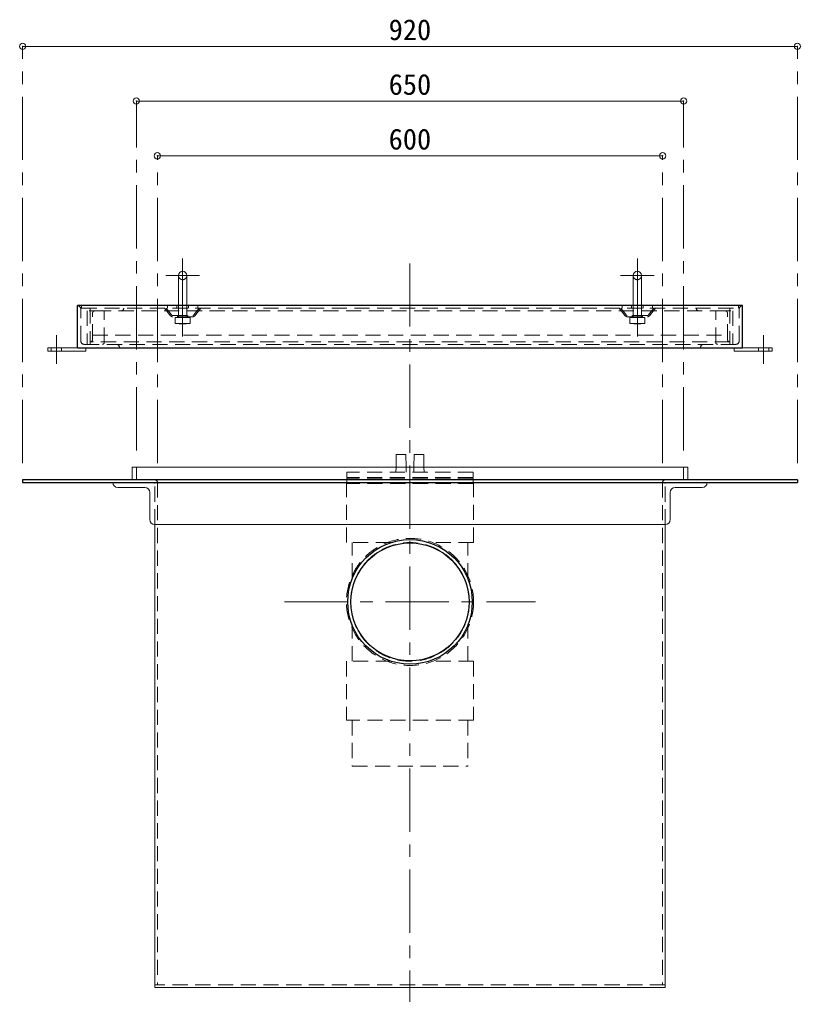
# Model space of a CAD drawing. Units: millimetres at full size, sheet at 1:15; some dimension numbers follow another scale. Extents: x -3188 to 2887, y -2113 to 2102.
# Drawn here: x 136 to 1063, y -1521 to -363 of the extents above; entities that cross this region are included whole.
import ezdxf
from ezdxf.enums import TextEntityAlignment as Align

# ---------------------------------------------------------------- set-up
doc = ezdxf.new("R2010")
doc.units = ezdxf.units.MM
doc.header["$LTSCALE"] = 15
doc.header["$PDMODE"] = 32
doc.header["$PDSIZE"] = 7.5
doc.linetypes.add('CHAIN1', pattern=[8, 5, -1, 1, -1])
doc.linetypes.add('DASHED1', pattern=[1.8, 1.2, -0.6])
doc.layers.add('0-0_ﾚｲﾔ1', color=4, linetype='Continuous', lineweight=9)
doc.styles.add('ＭＳ ゴシック', font='')
doc.styles.get('ＭＳ ゴシック').set_extended_font_data('MS Gothic')

msp = doc.modelspace()

# ---------------------------------------------------------------- linework, layer by layer
at = {"layer": '0-0_ﾚｲﾔ1', "linetype": 'CHAIN1'}
for p, q in [((139.66, -889.82), (139.66, -394.82)), ((1059.66, -889.82), (1059.66, -394.82)), ((274.66, -874.82), (274.66, -459.82)), ((924.66, -874.82), (924.66, -459.82)), ((299.66, -889.82), (299.66, -524.82)), ((899.66, -889.82), (899.66, -524.82)), ((329.66, -717.02), (329.66, -647.02)), ((869.66, -717.02), (869.66, -647.02)), ((599.66, -652.82), (599.66, -1570.82)), ((309.66, -667.02), (349.66, -667.02)), ((889.66, -667.02), (849.66, -667.02)), ((179.66, -771.82), (179.66, -737.82)), ((1019.66, -771.82), (1019.66, -737.82)), ((450.66, -1054.82), (748.66, -1054.82))]:
    msp.add_line(p, q, dxfattribs=at)
at = {"layer": '0-0_ﾚｲﾔ1'}
for p, q in [((1059.66, -394.82), (139.66, -394.82)), ((274.66, -459.82), (924.66, -459.82)), ((899.66, -524.82), (299.66, -524.82)), ((324.66, -667.02), (324.66, -702.82)), ((334.66, -667.02), (334.66, -702.82)), ((864.66, -667.02), (864.66, -702.82)), ((874.66, -667.02), (874.66, -702.82)), ((204.66, -752.82), (169.66, -752.82)), ((169.66, -756.82), (169.66, -752.82)), ((214.66, -756.82), (214.66, -752.82)), ((984.66, -756.82), (984.66, -752.82)), ((994.66, -752.82), (1029.66, -752.82)), ((214.66, -756.82), (169.66, -756.82)), ((583.05, -894.82), (583.41, -879.82)), ((594.66, -879.82), (583.41, -879.82)), ((595.01, -894.82), (594.66, -879.82)), ((604.3, -894.82), (604.66, -879.82)), ((604.66, -879.82), (615.91, -879.82)), ((616.26, -894.82), (615.91, -879.82)), ((296.66, -962.82), (296.66, -1512.82)), ((902.66, -962.82), (902.66, -1512.82)), ((902.66, -1512.82), (296.66, -1512.82))]:
    msp.add_line(p, q, dxfattribs=at)
at = {"layer": '0-0_ﾚｲﾔ1', "color": 5, "lineweight": 25}
for p, q in [((204.66, -752.82), (204.66, -702.82)), ((994.66, -702.82), (204.66, -702.82)), ((994.66, -752.82), (994.66, -702.82)), ((204.66, -752.82), (994.66, -752.82)), ((139.66, -909.82), (139.66, -912.82)), ((1059.66, -909.82), (139.66, -909.82)), ((139.66, -912.82), (1059.66, -912.82)), ((1059.66, -909.82), (1059.66, -912.82))]:
    msp.add_line(p, q, dxfattribs=at)
at = {"layer": '0-0_ﾚｲﾔ1', "linetype": 'DASHED1'}
for p, q in [((209.66, -702.82), (209.66, -706.02)), ((209.66, -706.02), (989.66, -706.02)), ((219.66, -706.02), (219.66, -748.82)), ((315.26, -714.89), (308.16, -706.02)), ((316.43, -713.95), (310.08, -706.02)), ((311.66, -702.82), (311.66, -706.02)), ((322.66, -702.82), (322.66, -706.02)), ((324.66, -702.82), (324.66, -716.62)), ((334.66, -702.82), (334.66, -716.62)), ((336.66, -702.82), (336.66, -706.02)), ((342.89, -713.95), (349.24, -706.02)), ((344.06, -714.89), (351.16, -706.02)), ((347.66, -702.82), (347.66, -706.02)), ((855.26, -714.89), (848.16, -706.02)), ((856.43, -713.95), (850.08, -706.02)), ((851.66, -702.82), (851.66, -706.02)), ((862.66, -702.82), (862.66, -706.02)), ((864.66, -702.82), (864.66, -716.62)), ((874.66, -702.82), (874.66, -716.62)), ((876.66, -702.82), (876.66, -706.02)), ((882.89, -713.95), (889.24, -706.02)), ((884.06, -714.89), (891.16, -706.02)), ((887.66, -702.82), (887.66, -706.02)), ((979.66, -706.02), (979.66, -748.82)), ((989.66, -702.82), (989.66, -706.02)), ((208.66, -744.82), (208.66, -706.82)), ((222.66, -743.02), (222.66, -712.02)), ((973.66, -709.02), (225.66, -709.02)), ((236.46, -746.82), (236.46, -708.82)), ((317.6, -714.52), (341.72, -714.52)), ((341.72, -716.02), (317.6, -716.02)), ((320.66, -717.02), (325.66, -716.52)), ((320.66, -724.02), (320.66, -717.02)), ((338.66, -717.02), (320.66, -717.02)), ((323.66, -714.52), (323.66, -716.02)), ((325.66, -716.52), (329.66, -717.02)), ((333.66, -716.52), (325.66, -716.52)), ((329.66, -717.02), (333.66, -716.52)), ((329.66, -717.02), (329.66, -724.02)), ((333.66, -716.52), (338.66, -717.02)), ((335.66, -714.52), (335.66, -716.02)), ((338.66, -724.02), (338.66, -717.02)), ((881.72, -714.52), (857.6, -714.52)), ((857.6, -716.02), (881.72, -716.02)), ((865.66, -716.52), (860.66, -717.02)), ((860.66, -717.02), (878.66, -717.02)), ((860.66, -724.02), (860.66, -717.02)), ((863.66, -714.52), (863.66, -716.02)), ((865.66, -716.52), (873.66, -716.52)), ((869.66, -717.02), (865.66, -716.52)), ((873.66, -716.52), (869.66, -717.02)), ((869.66, -717.02), (869.66, -724.02)), ((878.66, -717.02), (873.66, -716.52)), ((875.66, -714.52), (875.66, -716.02)), ((878.66, -724.02), (878.66, -717.02)), ((962.86, -746.82), (962.86, -708.82)), ((976.66, -743.02), (976.66, -712.02)), ((990.66, -744.82), (990.66, -706.82)), ((325.66, -724.52), (320.66, -724.02)), ((338.66, -724.02), (320.66, -724.02)), ((329.66, -724.02), (325.66, -724.52)), ((333.66, -724.52), (325.66, -724.52)), ((329.66, -739.52), (329.66, -724.02)), ((333.66, -724.52), (329.66, -724.02)), ((338.66, -724.02), (333.66, -724.52)), ((860.66, -724.02), (865.66, -724.52)), ((860.66, -724.02), (878.66, -724.02)), ((865.66, -724.52), (869.66, -724.02)), ((865.66, -724.52), (873.66, -724.52)), ((869.66, -739.52), (869.66, -724.02)), ((869.66, -724.02), (873.66, -724.52)), ((873.66, -724.52), (878.66, -724.02)), ((222.66, -738.02), (976.66, -738.02)), ((173.66, -756.82), (173.66, -752.82)), ((185.66, -756.82), (185.66, -752.82)), ((986.66, -748.82), (212.66, -748.82)), ((979.66, -746.02), (219.66, -746.02)), ((1013.66, -756.82), (1013.66, -752.82)), ((1025.66, -756.82), (1025.66, -752.82)), ((274.66, -894.82), (274.66, -909.82)), ((674.66, -900.82), (524.66, -900.82)), ((524.66, -900.82), (524.66, -906.82)), ((582.91, -900.82), (583.05, -894.82)), ((595.16, -900.82), (595.01, -894.82)), ((604.16, -900.82), (604.3, -894.82)), ((616.41, -900.82), (616.26, -894.82)), ((674.66, -900.82), (674.66, -906.82)), ((924.66, -894.82), (924.66, -909.82)), ((296.66, -962.82), (296.66, -914.32)), ((299.66, -912.82), (299.66, -1509.82)), ((675.16, -914.32), (524.16, -914.32)), ((674.66, -906.82), (524.66, -906.82)), ((674.66, -907.82), (524.66, -907.82)), ((524.66, -907.82), (524.66, -913.82)), ((674.66, -913.82), (524.66, -913.82)), ((674.66, -907.82), (674.66, -913.82)), ((675.16, -984.32), (675.16, -914.32)), ((899.66, -912.82), (899.66, -1509.82)), ((902.66, -962.82), (902.66, -914.32)), ((531.16, -1026.82), (531.16, -984.32)), ((675.16, -984.32), (622.15, -984.32)), ((668.16, -1026.82), (668.16, -984.32)), ((531.16, -1125.32), (531.16, -1082.81)), ((668.16, -1125.32), (668.16, -1082.81)), ((675.16, -1125.32), (622.15, -1125.32)), ((675.16, -1125.32), (675.16, -1195.32)), ((675.16, -1195.32), (524.16, -1195.32)), ((531.16, -1195.32), (531.16, -1249.82)), ((668.16, -1195.32), (668.16, -1249.82)), ((531.16, -1249.82), (668.16, -1249.82)), ((902.66, -1509.82), (296.66, -1509.82))]:
    msp.add_line(p, q, dxfattribs=at)
at = {"layer": '0-0_ﾚｲﾔ1', "color": 7, "lineweight": 18}
for p, q in [((929.66, -894.82), (929.66, -909.82)), ((284.66, -918.82), (252.66, -918.82)), ((290.66, -956.82), (290.66, -924.82)), ((908.66, -956.82), (908.66, -924.82)), ((914.66, -918.82), (946.66, -918.82)), ((296.66, -962.82), (902.66, -962.82))]:
    msp.add_line(p, q, dxfattribs=at)
at = {"layer": '0-0_ﾚｲﾔ1', "linetype": 'DASHED1'}
for points in [[(236.46, -708.82), (216.46, -708.82), (216.46, -748.82)], [(962.86, -708.82), (982.86, -708.82), (982.86, -748.82)], [(577.17, -984.32), (524.16, -984.32), (524.16, -914.32)], [(577.17, -1125.32), (524.16, -1125.32), (524.16, -1195.32)]]:
    msp.add_lwpolyline(points, dxfattribs=at)
at = {"layer": '0-0_ﾚｲﾔ1'}
msp.add_lwpolyline([(984.66, -756.82), (1029.66, -756.82), (1029.66, -752.82)], dxfattribs=at)
at = {"layer": '0-0_ﾚｲﾔ1', "color": 7, "lineweight": 18}
msp.add_lwpolyline([(929.66, -894.82), (269.66, -894.82), (269.66, -909.82)], dxfattribs=at)
at = {"layer": '0-0_ﾚｲﾔ1', "linetype": 'DASHED1'}
for radius in [75.5, 70.5]:
    msp.add_circle((599.66, -1054.82), radius, dxfattribs=at)
at = {"layer": '0-0_ﾚｲﾔ1', "color": 5, "lineweight": 25}
for radius in [74, 70.1]:
    msp.add_circle((599.66, -1054.82), radius, dxfattribs=at)
at = {"layer": '0-0_ﾚｲﾔ1'}
for centre in [(329.66, -667.02), (869.66, -667.02)]:
    msp.add_arc(centre, 5, 0, 180, dxfattribs=at)
at = {"layer": '0-0_ﾚｲﾔ1', "linetype": 'DASHED1'}
for centre, radius, start, end in [((329.66, -667.02), 5, 180, 0), ((869.66, -667.02), 5, 180, 0), ((204.66, -706.82), 4, 0, 90), ((256.66, -706.02), 3, 270, 0), ((942.66, -706.02), 3, 180, 270), ((994.66, -706.82), 4, 90, 180), ((225.66, -712.02), 3, 90, 180), ((317.6, -713.02), 3, 218.65981, 270), ((317.6, -713.02), 1.5, 218.65981, 270), ((341.72, -713.02), 1.5, 270, 321.34019), ((341.72, -713.02), 3, 270, 321.34019), ((857.6, -713.02), 3, 218.65981, 270), ((857.6, -713.02), 1.5, 218.65981, 270), ((881.72, -713.02), 1.5, 270, 321.34019), ((881.72, -713.02), 3, 270, 321.34019), ((973.66, -712.02), 3, 0, 90), ((212.66, -744.82), 4, 180, 270), ((219.66, -743.02), 3, 270, 0), ((234.46, -746.82), 2, 270, 0), ((250.66, -752.82), 4, 0, 90), ((948.66, -752.82), 4, 90, 180), ((964.86, -746.82), 2, 180, 270), ((979.66, -743.02), 3, 180, 270), ((986.66, -744.82), 4, 270, 0), ((295.16, -914.32), 1.5, 0, 90), ((296.66, -912.82), 3, 0, 90), ((902.66, -912.82), 3, 90, 180), ((904.16, -914.32), 1.5, 90, 180)]:
    msp.add_arc(centre, radius, start, end, dxfattribs=at)
at = {"layer": '0-0_ﾚｲﾔ1', "color": 7, "lineweight": 18}
for centre, start, end in [((252.66, -912.82), 180, 270), ((946.66, -912.82), 270, 0), ((284.66, -924.82), 0, 90), ((914.66, -924.82), 90, 180), ((296.66, -956.82), 180, 270), ((902.66, -956.82), 270, 0)]:
    msp.add_arc(centre, 6, start, end, dxfattribs=at)
at = {"layer": '0-0_ﾚｲﾔ1', "color": 1}
for p in [(139.66, -394.82), (1059.66, -394.82), (274.66, -459.82), (924.66, -459.82), (299.66, -524.82), (899.66, -524.82)]:
    msp.add_point(p, dxfattribs=at)

# ---------------------------------------------------------------- texts
at = {"layer": '0-0_ﾚｲﾔ1', "color": 7, "style": 'ＭＳ ゴシック'}
for s, p in [('920', (574.34, -394.82)), ('650', (574.34, -459.82)), ('600', (574.34, -524.82))]:
    msp.add_text(s, height=24.74, dxfattribs=at).set_placement(p, align=Align.BOTTOM_LEFT)

doc.saveas('drawing.dxf')
